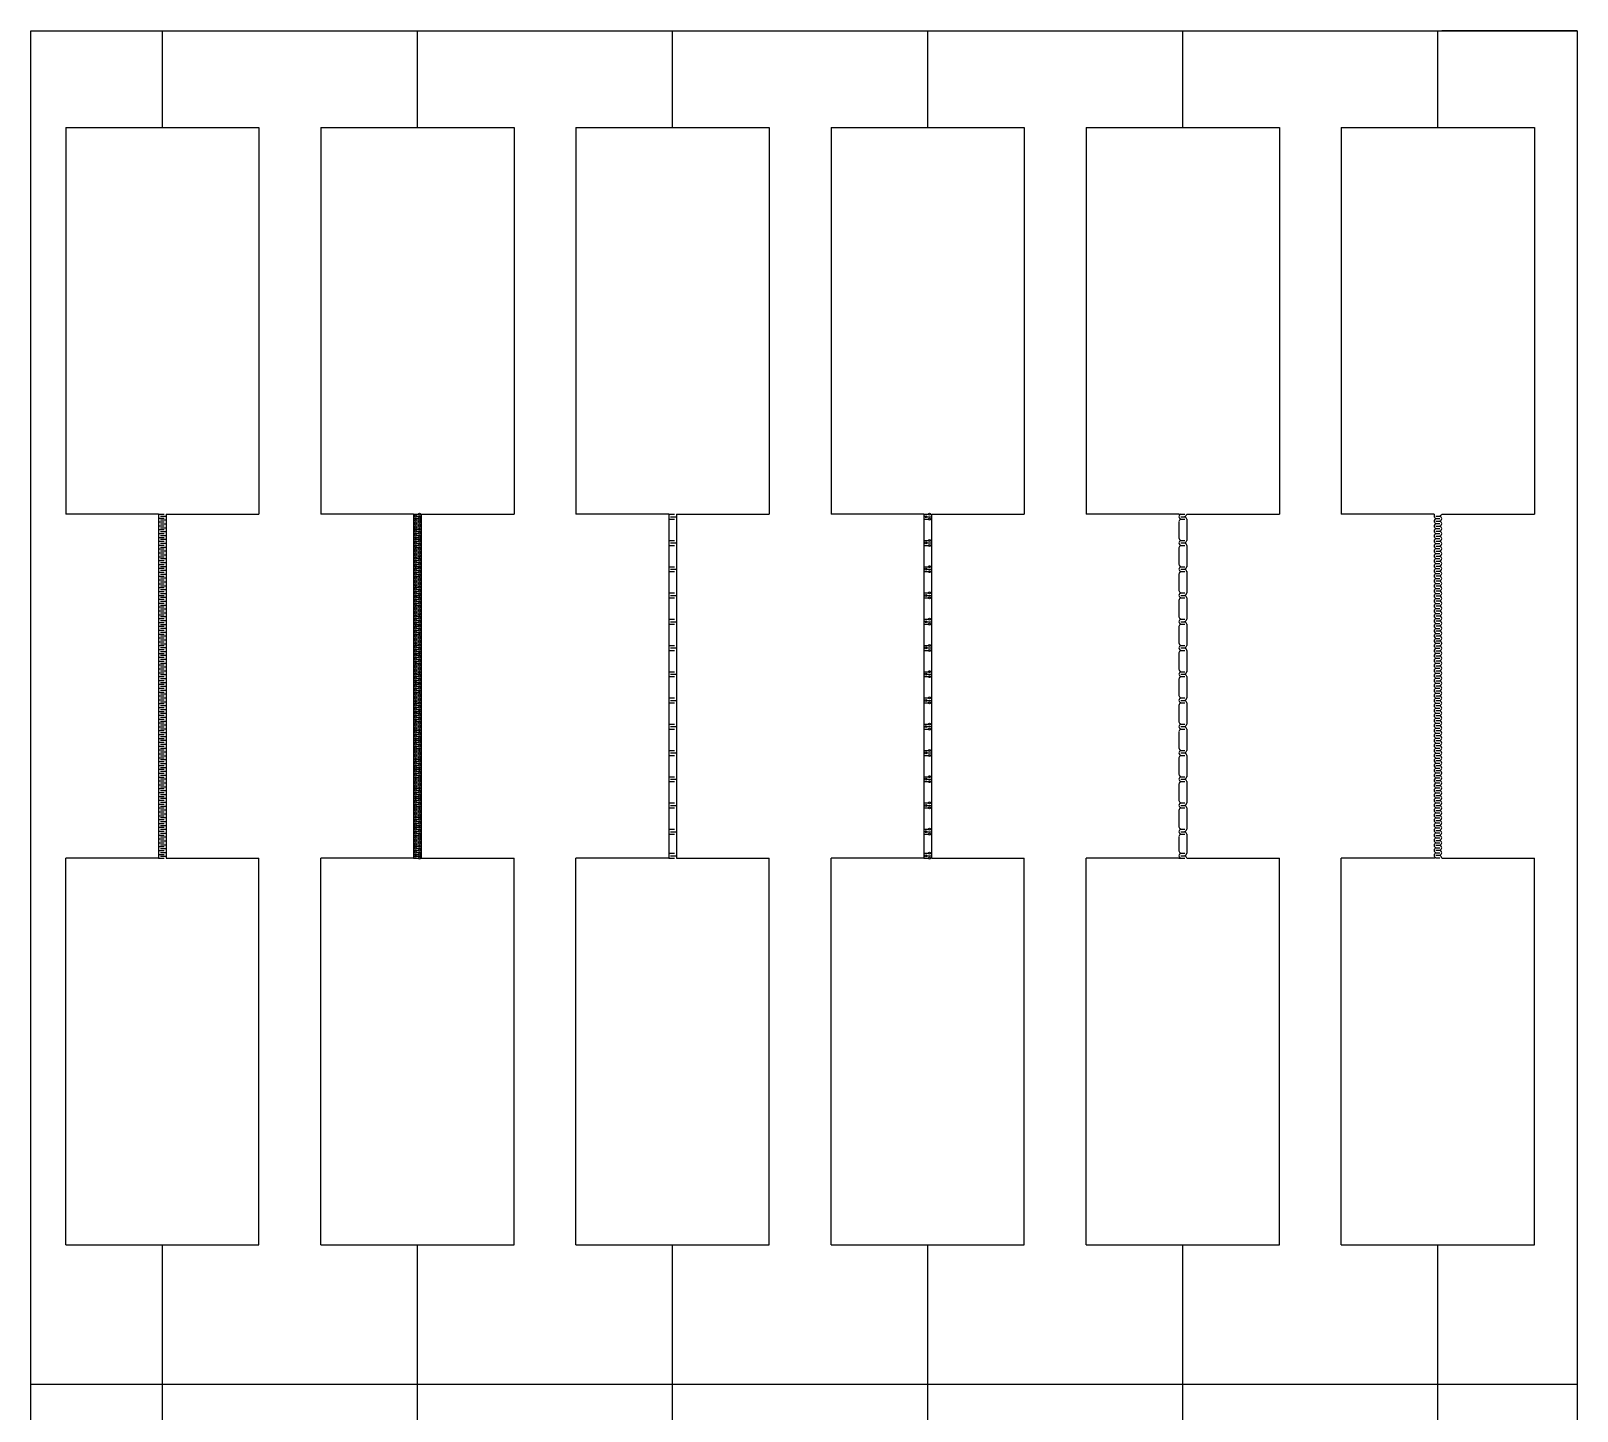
# Model space of a CAD drawing. Extents: x 0 to 40, y 0 to 70.
# Drawn here: x 0 to 40, y 34.3 to 70 of the extents above; entities that cross this region are included whole.
import ezdxf

# ---------------------------------------------------------------- set-up
doc = ezdxf.new("R2010")
doc.units = 0
doc.header["$MEASUREMENT"] = 0
doc.layers.add('AL_FOIL', color=2, linetype='CONTINUOUS')

msp = doc.modelspace()

# ---------------------------------------------------------------- linework, layer by layer
at = {"layer": 'AL_FOIL', "linetype": 'Continuous'}
for p, q in [((0, 0), (0, 70)), ((0, 70), (40, 70)), ((40, 70), (40, 0))]:
    msp.add_line(p, q, dxfattribs=at)
at = {"layer": 'AL_FOIL'}
for p, q in [((3.4, 67.5), (3.4, 70)), ((10, 67.5), (10, 70)), ((16.6, 67.5), (16.6, 70)), ((23.2, 67.5), (23.2, 70)), ((29.8, 67.5), (29.8, 70)), ((36.4, 67.5), (36.4, 70)), ((40, 70), (36.5, 70)), ((0.9, 67.5), (5.9, 67.5)), ((0.9, 67.5), (0.9, 57.5)), ((5.9, 67.5), (5.9, 57.5)), ((7.5, 67.5), (12.5, 67.5)), ((7.5, 67.5), (7.5, 57.5)), ((12.5, 67.5), (12.5, 57.5)), ((14.1, 67.5), (19.1, 67.5)), ((14.1, 67.5), (14.1, 57.5)), ((19.1, 67.5), (19.1, 57.5)), ((20.7, 67.5), (25.7, 67.5)), ((20.7, 67.5), (20.7, 57.5)), ((25.7, 67.5), (25.7, 57.5)), ((27.3, 67.5), (32.3, 67.5)), ((27.3, 67.5), (27.3, 57.5)), ((32.3, 67.5), (32.3, 57.5)), ((33.9, 67.5), (38.9, 67.5)), ((33.9, 67.5), (33.9, 57.5)), ((38.9, 67.5), (38.9, 57.5)), ((3.3, 57.5), (0.9, 57.5)), ((3.3, 57.5), (3.45, 57.5)), ((3.3, 57.5), (3.3, 48.6)), ((3.3, 57.4), (3.45, 57.4)), ((3.3, 57.3), (3.45, 57.3)), ((3.35, 57.45), (3.5, 57.45)), ((3.35, 57.35), (3.5, 57.35)), ((3.35, 57.25), (3.5, 57.25)), ((3.5, 57.5), (3.5, 48.6)), ((3.5, 57.5), (5.9, 57.5)), ((9.9, 57.5), (7.5, 57.5)), ((9.9, 57.5), (10.05, 57.5)), ((9.9, 57.5), (9.9, 48.6)), ((9.9, 57.4), (10.05, 57.4)), ((9.9, 57.3), (10.05, 57.3)), ((9.95, 57.45), (10.1, 57.45)), ((9.95, 57.35), (10.1, 57.35)), ((9.95, 57.25), (10.1, 57.25)), ((10.1, 57.5), (10.1, 48.6)), ((10.1, 57.5), (12.5, 57.5)), ((16.5, 57.5), (14.1, 57.5)), ((16.5, 57.5), (16.65, 57.5)), ((16.5, 57.5), (16.5, 48.6)), ((16.5, 57.371), (16.65, 57.371)), ((16.55, 57.435), (16.7, 57.435)), ((16.7, 57.5), (16.7, 48.6)), ((16.7, 57.5), (19.1, 57.5)), ((23.1, 57.5), (20.7, 57.5)), ((23.1, 57.5), (23.25, 57.5)), ((23.1, 57.5), (23.1, 48.6)), ((23.1, 57.371), (23.25, 57.371)), ((23.15, 57.435), (23.3, 57.435)), ((23.3, 57.5), (23.3, 48.6)), ((23.3, 57.5), (25.7, 57.5)), ((29.7, 57.5), (27.3, 57.5)), ((29.7, 57.5), (29.85, 57.5)), ((29.7, 57.5), (29.7, 57.5)), ((29.7, 57.306), (29.7, 56.885)), ((29.75, 57.435), (29.85, 57.435)), ((29.75, 57.371), (29.85, 57.371)), ((29.9, 57.5), (32.3, 57.5)), ((29.9, 57.371), (29.9, 57.306)), ((29.9, 57.306), (29.9, 56.821)), ((36.3, 57.5), (33.9, 57.5)), ((36.3, 57.5), (36.3, 57.5)), ((36.3, 57.5), (36.3, 57.449)), ((36.35, 57.449), (36.45, 57.449)), ((36.35, 57.384), (36.45, 57.384)), ((36.35, 57.32), (36.45, 57.32)), ((36.35, 57.255), (36.45, 57.255)), ((36.5, 57.5), (38.9, 57.5)), ((3.3, 57.2), (3.45, 57.2)), ((3.3, 57.1), (3.45, 57.1)), ((3.3, 57), (3.45, 57)), ((3.3, 56.9), (3.45, 56.9)), ((3.35, 57.15), (3.5, 57.15)), ((3.35, 57.05), (3.5, 57.05)), ((3.35, 56.95), (3.5, 56.95)), ((3.35, 56.85), (3.5, 56.85)), ((9.9, 57.2), (10.05, 57.2)), ((9.9, 57.1), (10.05, 57.1)), ((9.9, 57), (10.05, 57)), ((9.9, 56.9), (10.05, 56.9)), ((9.95, 57.15), (10.1, 57.15)), ((9.95, 57.05), (10.1, 57.05)), ((9.95, 56.95), (10.1, 56.95)), ((9.95, 56.85), (10.1, 56.85)), ((16.5, 56.821), (16.65, 56.821)), ((23.1, 56.821), (23.25, 56.821)), ((29.75, 56.821), (29.85, 56.821)), ((36.35, 57.191), (36.45, 57.191)), ((36.35, 57.126), (36.45, 57.126)), ((36.35, 57.062), (36.45, 57.062)), ((36.35, 56.997), (36.45, 56.997)), ((36.35, 56.933), (36.45, 56.933)), ((36.35, 56.868), (36.45, 56.868)), ((36.35, 56.804), (36.45, 56.804)), ((3.3, 56.8), (3.45, 56.8)), ((3.3, 56.7), (3.45, 56.7)), ((3.3, 56.6), (3.45, 56.6)), ((3.3, 56.5), (3.45, 56.5)), ((3.35, 56.75), (3.5, 56.75)), ((3.35, 56.65), (3.5, 56.65)), ((3.35, 56.55), (3.5, 56.55)), ((3.35, 56.45), (3.5, 56.45)), ((9.9, 56.8), (10.05, 56.8)), ((9.9, 56.7), (10.05, 56.7)), ((9.9, 56.6), (10.05, 56.6)), ((9.9, 56.5), (10.05, 56.5)), ((9.95, 56.75), (10.1, 56.75)), ((9.95, 56.65), (10.1, 56.65)), ((9.95, 56.55), (10.1, 56.55)), ((9.95, 56.45), (10.1, 56.45)), ((16.5, 56.692), (16.65, 56.692)), ((16.55, 56.757), (16.7, 56.757)), ((23.1, 56.692), (23.25, 56.692)), ((23.15, 56.757), (23.3, 56.757)), ((29.7, 56.628), (29.7, 56.206)), ((29.75, 56.757), (29.85, 56.757)), ((29.75, 56.692), (29.85, 56.692)), ((29.9, 56.692), (29.9, 56.142)), ((36.35, 56.739), (36.45, 56.739)), ((36.35, 56.675), (36.45, 56.675)), ((36.35, 56.61), (36.45, 56.61)), ((36.35, 56.546), (36.45, 56.546)), ((36.35, 56.481), (36.45, 56.481)), ((36.35, 56.417), (36.45, 56.417)), ((3.3, 56.4), (3.45, 56.4)), ((3.3, 56.3), (3.45, 56.3)), ((3.3, 56.2), (3.45, 56.2)), ((3.3, 56.1), (3.45, 56.1)), ((3.35, 56.35), (3.5, 56.35)), ((3.35, 56.25), (3.5, 56.25)), ((3.35, 56.15), (3.5, 56.15)), ((3.35, 56.05), (3.5, 56.05)), ((9.9, 56.4), (10.05, 56.4)), ((9.9, 56.3), (10.05, 56.3)), ((9.9, 56.2), (10.05, 56.2)), ((9.9, 56.1), (10.05, 56.1)), ((9.95, 56.35), (10.1, 56.35)), ((9.95, 56.25), (10.1, 56.25)), ((9.95, 56.15), (10.1, 56.15)), ((9.95, 56.05), (10.1, 56.05)), ((16.5, 56.142), (16.65, 56.142)), ((16.5, 56.013), (16.65, 56.013)), ((16.55, 56.077), (16.7, 56.077)), ((23.1, 56.142), (23.25, 56.142)), ((23.1, 56.013), (23.25, 56.013)), ((23.15, 56.077), (23.3, 56.077)), ((29.75, 56.142), (29.85, 56.142)), ((29.75, 56.077), (29.85, 56.077)), ((29.75, 56.013), (29.85, 56.013)), ((29.9, 56.013), (29.9, 55.463)), ((36.35, 56.352), (36.45, 56.352)), ((36.35, 56.288), (36.45, 56.288)), ((36.35, 56.223), (36.45, 56.223)), ((36.35, 56.159), (36.45, 56.159)), ((36.35, 56.094), (36.45, 56.094)), ((36.35, 56.03), (36.45, 56.03)), ((3.3, 56), (3.45, 56)), ((3.3, 55.9), (3.45, 55.9)), ((3.3, 55.8), (3.45, 55.8)), ((3.3, 55.7), (3.45, 55.7)), ((3.35, 55.95), (3.5, 55.95)), ((3.35, 55.85), (3.5, 55.85)), ((3.35, 55.75), (3.5, 55.75)), ((3.35, 55.65), (3.5, 55.65)), ((9.9, 56), (10.05, 56)), ((9.9, 55.9), (10.05, 55.9)), ((9.9, 55.8), (10.05, 55.8)), ((9.9, 55.7), (10.05, 55.7)), ((9.95, 55.95), (10.1, 55.95)), ((9.95, 55.85), (10.1, 55.85)), ((9.95, 55.75), (10.1, 55.75)), ((9.95, 55.65), (10.1, 55.65)), ((29.7, 55.949), (29.7, 55.527)), ((36.35, 55.965), (36.45, 55.965)), ((36.35, 55.901), (36.45, 55.901)), ((36.35, 55.836), (36.45, 55.836)), ((36.35, 55.772), (36.45, 55.772)), ((36.35, 55.707), (36.45, 55.707)), ((36.35, 55.643), (36.45, 55.643)), ((3.3, 55.6), (3.45, 55.6)), ((3.3, 55.5), (3.45, 55.5)), ((3.3, 55.4), (3.45, 55.4)), ((3.3, 55.3), (3.45, 55.3)), ((3.35, 55.55), (3.5, 55.55)), ((3.35, 55.45), (3.5, 55.45)), ((3.35, 55.35), (3.5, 55.35)), ((3.35, 55.25), (3.5, 55.25)), ((9.9, 55.6), (10.05, 55.6)), ((9.9, 55.5), (10.05, 55.5)), ((9.9, 55.4), (10.05, 55.4)), ((9.9, 55.3), (10.05, 55.3)), ((9.95, 55.55), (10.1, 55.55)), ((9.95, 55.45), (10.1, 55.45)), ((9.95, 55.35), (10.1, 55.35)), ((9.95, 55.25), (10.1, 55.25)), ((16.5, 55.463), (16.65, 55.463)), ((16.5, 55.334), (16.65, 55.334)), ((16.55, 55.398), (16.7, 55.398)), ((23.1, 55.463), (23.25, 55.463)), ((23.1, 55.334), (23.25, 55.334)), ((23.15, 55.398), (23.3, 55.398)), ((29.7, 55.27), (29.7, 54.848)), ((29.75, 55.463), (29.85, 55.463)), ((29.75, 55.398), (29.85, 55.398)), ((29.75, 55.334), (29.85, 55.334)), ((29.9, 55.334), (29.9, 54.784)), ((36.35, 55.578), (36.45, 55.578)), ((36.35, 55.514), (36.45, 55.514)), ((36.35, 55.449), (36.45, 55.449)), ((36.35, 55.385), (36.45, 55.385)), ((36.35, 55.32), (36.45, 55.32)), ((36.35, 55.256), (36.45, 55.256)), ((3.3, 55.2), (3.45, 55.2)), ((3.3, 55.1), (3.45, 55.1)), ((3.3, 55), (3.45, 55)), ((3.3, 54.9), (3.45, 54.9)), ((3.35, 55.15), (3.5, 55.15)), ((3.35, 55.05), (3.5, 55.05)), ((3.35, 54.95), (3.5, 54.95)), ((3.35, 54.85), (3.5, 54.85)), ((9.9, 55.2), (10.05, 55.2)), ((9.9, 55.1), (10.05, 55.1)), ((9.9, 55), (10.05, 55)), ((9.9, 54.9), (10.05, 54.9)), ((9.95, 55.15), (10.1, 55.15)), ((9.95, 55.05), (10.1, 55.05)), ((9.95, 54.95), (10.1, 54.95)), ((9.95, 54.85), (10.1, 54.85)), ((36.35, 55.191), (36.45, 55.191)), ((36.35, 55.127), (36.45, 55.127)), ((36.35, 55.062), (36.45, 55.062)), ((36.35, 54.998), (36.45, 54.998)), ((36.35, 54.933), (36.45, 54.933)), ((36.35, 54.869), (36.45, 54.869)), ((36.35, 54.804), (36.45, 54.804)), ((3.3, 54.8), (3.45, 54.8)), ((3.3, 54.7), (3.45, 54.7)), ((3.3, 54.6), (3.45, 54.6)), ((3.3, 54.5), (3.45, 54.5)), ((3.35, 54.75), (3.5, 54.75)), ((3.35, 54.65), (3.5, 54.65)), ((3.35, 54.55), (3.5, 54.55)), ((3.35, 54.45), (3.5, 54.45)), ((9.9, 54.8), (10.05, 54.8)), ((9.9, 54.7), (10.05, 54.7)), ((9.9, 54.6), (10.05, 54.6)), ((9.9, 54.5), (10.05, 54.5)), ((9.95, 54.75), (10.1, 54.75)), ((9.95, 54.65), (10.1, 54.65)), ((9.95, 54.55), (10.1, 54.55)), ((9.95, 54.45), (10.1, 54.45)), ((16.5, 54.784), (16.65, 54.784)), ((16.5, 54.655), (16.65, 54.655)), ((16.55, 54.719), (16.7, 54.719)), ((23.1, 54.784), (23.25, 54.784)), ((23.1, 54.655), (23.25, 54.655)), ((23.15, 54.719), (23.3, 54.719)), ((29.7, 54.591), (29.7, 54.169)), ((29.75, 54.784), (29.85, 54.784)), ((29.75, 54.719), (29.85, 54.719)), ((29.75, 54.655), (29.85, 54.655)), ((29.9, 54.655), (29.9, 54.105)), ((36.35, 54.74), (36.45, 54.74)), ((36.35, 54.675), (36.45, 54.675)), ((36.35, 54.611), (36.45, 54.611)), ((36.35, 54.546), (36.45, 54.546)), ((36.35, 54.482), (36.45, 54.482)), ((36.35, 54.417), (36.45, 54.417)), ((3.3, 54.4), (3.45, 54.4)), ((3.3, 54.3), (3.45, 54.3)), ((3.3, 54.2), (3.45, 54.2)), ((3.3, 54.1), (3.45, 54.1)), ((3.35, 54.35), (3.5, 54.35)), ((3.35, 54.25), (3.5, 54.25)), ((3.35, 54.15), (3.5, 54.15)), ((3.35, 54.05), (3.5, 54.05)), ((9.9, 54.4), (10.05, 54.4)), ((9.9, 54.3), (10.05, 54.3)), ((9.9, 54.2), (10.05, 54.2)), ((9.9, 54.1), (10.05, 54.1)), ((9.95, 54.35), (10.1, 54.35)), ((9.95, 54.25), (10.1, 54.25)), ((9.95, 54.15), (10.1, 54.15)), ((9.95, 54.05), (10.1, 54.05)), ((16.5, 54.105), (16.65, 54.105)), ((16.55, 54.04), (16.7, 54.04)), ((23.1, 54.105), (23.25, 54.105)), ((23.15, 54.04), (23.3, 54.04)), ((29.75, 54.105), (29.85, 54.105)), ((29.75, 54.04), (29.85, 54.04)), ((36.35, 54.353), (36.45, 54.353)), ((36.35, 54.288), (36.45, 54.288)), ((36.35, 54.224), (36.45, 54.224)), ((36.35, 54.159), (36.45, 54.159)), ((36.35, 54.095), (36.45, 54.095)), ((36.35, 54.03), (36.45, 54.03)), ((3.3, 54), (3.45, 54)), ((3.3, 53.9), (3.45, 53.9)), ((3.3, 53.8), (3.45, 53.8)), ((3.3, 53.7), (3.45, 53.7)), ((3.35, 53.95), (3.5, 53.95)), ((3.35, 53.85), (3.5, 53.85)), ((3.35, 53.75), (3.5, 53.75)), ((3.35, 53.65), (3.5, 53.65)), ((9.9, 54), (10.05, 54)), ((9.9, 53.9), (10.05, 53.9)), ((9.9, 53.8), (10.05, 53.8)), ((9.9, 53.7), (10.05, 53.7)), ((9.95, 53.95), (10.1, 53.95)), ((9.95, 53.85), (10.1, 53.85)), ((9.95, 53.75), (10.1, 53.75)), ((9.95, 53.65), (10.1, 53.65)), ((16.5, 53.976), (16.65, 53.976)), ((23.1, 53.976), (23.25, 53.976)), ((29.7, 53.911), (29.7, 53.49)), ((29.75, 53.976), (29.85, 53.976)), ((29.9, 53.976), (29.9, 53.426)), ((36.35, 53.966), (36.45, 53.966)), ((36.35, 53.901), (36.45, 53.901)), ((36.35, 53.837), (36.45, 53.837)), ((36.35, 53.772), (36.45, 53.772)), ((36.35, 53.708), (36.45, 53.708)), ((36.35, 53.643), (36.45, 53.643)), ((3.3, 53.6), (3.45, 53.6)), ((3.3, 53.5), (3.45, 53.5)), ((3.3, 53.4), (3.45, 53.4)), ((3.3, 53.3), (3.45, 53.3)), ((3.35, 53.55), (3.5, 53.55)), ((3.35, 53.45), (3.5, 53.45)), ((3.35, 53.35), (3.5, 53.35)), ((3.35, 53.25), (3.5, 53.25)), ((9.9, 53.6), (10.05, 53.6)), ((9.9, 53.5), (10.05, 53.5)), ((9.9, 53.4), (10.05, 53.4)), ((9.9, 53.3), (10.05, 53.3)), ((9.95, 53.55), (10.1, 53.55)), ((9.95, 53.45), (10.1, 53.45)), ((9.95, 53.35), (10.1, 53.35)), ((9.95, 53.25), (10.1, 53.25)), ((16.5, 53.426), (16.65, 53.426)), ((16.5, 53.297), (16.65, 53.297)), ((16.55, 53.361), (16.7, 53.361)), ((23.1, 53.426), (23.25, 53.426)), ((23.1, 53.297), (23.25, 53.297)), ((23.15, 53.361), (23.3, 53.361)), ((29.7, 53.233), (29.7, 52.812)), ((29.75, 53.426), (29.85, 53.426)), ((29.75, 53.361), (29.85, 53.361)), ((29.75, 53.297), (29.85, 53.297)), ((29.9, 53.297), (29.9, 52.747)), ((36.35, 53.579), (36.45, 53.579)), ((36.35, 53.514), (36.45, 53.514)), ((36.35, 53.45), (36.45, 53.45)), ((36.35, 53.385), (36.45, 53.385)), ((36.35, 53.321), (36.45, 53.321)), ((36.35, 53.256), (36.45, 53.256)), ((3.3, 53.2), (3.45, 53.2)), ((3.3, 53.1), (3.45, 53.1)), ((3.3, 53), (3.45, 53)), ((3.3, 52.9), (3.45, 52.9)), ((3.35, 53.15), (3.5, 53.15)), ((3.35, 53.05), (3.5, 53.05)), ((3.35, 52.95), (3.5, 52.95)), ((3.35, 52.85), (3.5, 52.85)), ((9.9, 53.2), (10.05, 53.2)), ((9.9, 53.1), (10.05, 53.1)), ((9.9, 53), (10.05, 53)), ((9.9, 52.9), (10.05, 52.9)), ((9.95, 53.15), (10.1, 53.15)), ((9.95, 53.05), (10.1, 53.05)), ((9.95, 52.95), (10.1, 52.95)), ((9.95, 52.85), (10.1, 52.85)), ((36.35, 53.192), (36.45, 53.192)), ((36.35, 53.127), (36.45, 53.127)), ((36.35, 53.063), (36.45, 53.063)), ((36.35, 52.998), (36.45, 52.998)), ((36.35, 52.934), (36.45, 52.934)), ((36.35, 52.869), (36.45, 52.869)), ((36.35, 52.805), (36.45, 52.805)), ((3.3, 52.8), (3.45, 52.8)), ((3.3, 52.7), (3.45, 52.7)), ((3.3, 52.6), (3.45, 52.6)), ((3.3, 52.5), (3.45, 52.5)), ((3.35, 52.75), (3.5, 52.75)), ((3.35, 52.65), (3.5, 52.65)), ((3.35, 52.55), (3.5, 52.55)), ((3.35, 52.45), (3.5, 52.45)), ((9.9, 52.8), (10.05, 52.8)), ((9.9, 52.7), (10.05, 52.7)), ((9.9, 52.6), (10.05, 52.6)), ((9.9, 52.5), (10.05, 52.5)), ((9.95, 52.75), (10.1, 52.75)), ((9.95, 52.65), (10.1, 52.65)), ((9.95, 52.55), (10.1, 52.55)), ((9.95, 52.45), (10.1, 52.45)), ((16.5, 52.747), (16.65, 52.747)), ((16.5, 52.618), (16.65, 52.618)), ((16.55, 52.682), (16.7, 52.682)), ((23.1, 52.747), (23.25, 52.747)), ((23.1, 52.618), (23.25, 52.618)), ((23.15, 52.682), (23.3, 52.682)), ((29.7, 52.553), (29.7, 52.132)), ((29.75, 52.747), (29.85, 52.747)), ((29.75, 52.682), (29.85, 52.682)), ((29.75, 52.618), (29.85, 52.618)), ((29.9, 52.618), (29.9, 52.068)), ((36.35, 52.74), (36.45, 52.74)), ((36.35, 52.676), (36.45, 52.676)), ((36.35, 52.611), (36.45, 52.611)), ((36.35, 52.547), (36.45, 52.547)), ((36.35, 52.482), (36.45, 52.482)), ((36.35, 52.418), (36.45, 52.418)), ((3.3, 52.4), (3.45, 52.4)), ((3.3, 52.3), (3.45, 52.3)), ((3.3, 52.2), (3.45, 52.2)), ((3.3, 52.1), (3.45, 52.1)), ((3.35, 52.35), (3.5, 52.35)), ((3.35, 52.25), (3.5, 52.25)), ((3.35, 52.15), (3.5, 52.15)), ((3.35, 52.05), (3.5, 52.05)), ((9.9, 52.4), (10.05, 52.4)), ((9.9, 52.3), (10.05, 52.3)), ((9.9, 52.2), (10.05, 52.2)), ((9.9, 52.1), (10.05, 52.1)), ((9.95, 52.35), (10.1, 52.35)), ((9.95, 52.25), (10.1, 52.25)), ((9.95, 52.15), (10.1, 52.15)), ((9.95, 52.05), (10.1, 52.05)), ((16.5, 52.068), (16.65, 52.068)), ((16.55, 52.004), (16.7, 52.004)), ((23.1, 52.068), (23.25, 52.068)), ((23.15, 52.004), (23.3, 52.004)), ((29.75, 52.068), (29.85, 52.068)), ((29.75, 52.004), (29.85, 52.004)), ((36.35, 52.353), (36.45, 52.353)), ((36.35, 52.289), (36.45, 52.289)), ((36.35, 52.224), (36.45, 52.224)), ((36.35, 52.16), (36.45, 52.16)), ((36.35, 52.095), (36.45, 52.095)), ((36.35, 52.031), (36.45, 52.031)), ((3.3, 52), (3.45, 52)), ((3.3, 51.9), (3.45, 51.9)), ((3.3, 51.8), (3.45, 51.8)), ((3.3, 51.7), (3.45, 51.7)), ((3.35, 51.95), (3.5, 51.95)), ((3.35, 51.85), (3.5, 51.85)), ((3.35, 51.75), (3.5, 51.75)), ((3.35, 51.65), (3.5, 51.65)), ((9.9, 52), (10.05, 52)), ((9.9, 51.9), (10.05, 51.9)), ((9.9, 51.8), (10.05, 51.8)), ((9.9, 51.7), (10.05, 51.7)), ((9.95, 51.95), (10.1, 51.95)), ((9.95, 51.85), (10.1, 51.85)), ((9.95, 51.75), (10.1, 51.75)), ((9.95, 51.65), (10.1, 51.65)), ((16.5, 51.939), (16.65, 51.939)), ((23.1, 51.939), (23.25, 51.939)), ((29.7, 51.874), (29.7, 51.453)), ((29.75, 51.939), (29.85, 51.939)), ((29.9, 51.939), (29.9, 51.389)), ((36.35, 51.966), (36.45, 51.966)), ((36.35, 51.902), (36.45, 51.902)), ((36.35, 51.837), (36.45, 51.837)), ((36.35, 51.773), (36.45, 51.773)), ((36.35, 51.708), (36.45, 51.708)), ((36.35, 51.644), (36.45, 51.644)), ((3.3, 51.6), (3.45, 51.6)), ((3.3, 51.5), (3.45, 51.5)), ((3.3, 51.4), (3.45, 51.4)), ((3.3, 51.3), (3.45, 51.3)), ((3.35, 51.55), (3.5, 51.55)), ((3.35, 51.45), (3.5, 51.45)), ((3.35, 51.35), (3.5, 51.35)), ((3.35, 51.25), (3.5, 51.25)), ((9.9, 51.6), (10.05, 51.6)), ((9.9, 51.5), (10.05, 51.5)), ((9.9, 51.4), (10.05, 51.4)), ((9.9, 51.3), (10.05, 51.3)), ((9.95, 51.55), (10.1, 51.55)), ((9.95, 51.45), (10.1, 51.45)), ((9.95, 51.35), (10.1, 51.35)), ((9.95, 51.25), (10.1, 51.25)), ((16.5, 51.389), (16.65, 51.389)), ((16.5, 51.26), (16.65, 51.26)), ((16.55, 51.324), (16.7, 51.324)), ((23.1, 51.389), (23.25, 51.389)), ((23.1, 51.26), (23.25, 51.26)), ((23.15, 51.324), (23.3, 51.324)), ((29.75, 51.389), (29.85, 51.389)), ((29.75, 51.324), (29.85, 51.324)), ((29.75, 51.26), (29.85, 51.26)), ((29.9, 51.26), (29.9, 50.71)), ((36.35, 51.579), (36.45, 51.579)), ((36.35, 51.515), (36.45, 51.515)), ((36.35, 51.45), (36.45, 51.45)), ((36.35, 51.386), (36.45, 51.386)), ((36.35, 51.321), (36.45, 51.321)), ((36.35, 51.257), (36.45, 51.257)), ((3.3, 51.2), (3.45, 51.2)), ((3.3, 51.1), (3.45, 51.1)), ((3.3, 51), (3.45, 51)), ((3.3, 50.9), (3.45, 50.9)), ((3.35, 51.15), (3.5, 51.15)), ((3.35, 51.05), (3.5, 51.05)), ((3.35, 50.95), (3.5, 50.95)), ((3.35, 50.85), (3.5, 50.85)), ((9.9, 51.2), (10.05, 51.2)), ((9.9, 51.1), (10.05, 51.1)), ((9.9, 51), (10.05, 51)), ((9.9, 50.9), (10.05, 50.9)), ((9.95, 51.15), (10.1, 51.15)), ((9.95, 51.05), (10.1, 51.05)), ((9.95, 50.95), (10.1, 50.95)), ((9.95, 50.85), (10.1, 50.85)), ((29.7, 51.195), (29.7, 50.775)), ((36.35, 51.192), (36.45, 51.192)), ((36.35, 51.128), (36.45, 51.128)), ((36.35, 51.063), (36.45, 51.063)), ((36.35, 50.999), (36.45, 50.999)), ((36.35, 50.934), (36.45, 50.934)), ((36.35, 50.87), (36.45, 50.87)), ((36.35, 50.805), (36.45, 50.805)), ((3.3, 50.8), (3.45, 50.8)), ((3.3, 50.7), (3.45, 50.7)), ((3.3, 50.6), (3.45, 50.6)), ((3.3, 50.5), (3.45, 50.5)), ((3.35, 50.75), (3.5, 50.75)), ((3.35, 50.65), (3.5, 50.65)), ((3.35, 50.55), (3.5, 50.55)), ((3.35, 50.45), (3.5, 50.45)), ((9.9, 50.8), (10.05, 50.8)), ((9.9, 50.7), (10.05, 50.7)), ((9.9, 50.6), (10.05, 50.6)), ((9.9, 50.5), (10.05, 50.5)), ((9.95, 50.75), (10.1, 50.75)), ((9.95, 50.65), (10.1, 50.65)), ((9.95, 50.55), (10.1, 50.55)), ((9.95, 50.45), (10.1, 50.45)), ((16.5, 50.71), (16.65, 50.71)), ((16.5, 50.581), (16.65, 50.581)), ((16.55, 50.645), (16.7, 50.645)), ((23.1, 50.71), (23.25, 50.71)), ((23.1, 50.581), (23.25, 50.581)), ((23.15, 50.645), (23.3, 50.645)), ((29.7, 50.516), (29.7, 50.095)), ((29.75, 50.71), (29.85, 50.71)), ((29.75, 50.645), (29.85, 50.645)), ((29.75, 50.581), (29.85, 50.581)), ((29.9, 50.581), (29.9, 50.031)), ((36.35, 50.741), (36.45, 50.741)), ((36.35, 50.676), (36.45, 50.676)), ((36.35, 50.611), (36.45, 50.611)), ((36.35, 50.547), (36.45, 50.547)), ((36.35, 50.482), (36.45, 50.482)), ((36.35, 50.418), (36.45, 50.418)), ((3.3, 50.4), (3.45, 50.4)), ((3.3, 50.3), (3.45, 50.3)), ((3.3, 50.2), (3.45, 50.2)), ((3.3, 50.1), (3.45, 50.1)), ((3.35, 50.35), (3.5, 50.35)), ((3.35, 50.25), (3.5, 50.25)), ((3.35, 50.15), (3.5, 50.15)), ((3.35, 50.05), (3.5, 50.05)), ((9.9, 50.4), (10.05, 50.4)), ((9.9, 50.3), (10.05, 50.3)), ((9.9, 50.2), (10.05, 50.2)), ((9.9, 50.1), (10.05, 50.1)), ((9.95, 50.35), (10.1, 50.35)), ((9.95, 50.25), (10.1, 50.25)), ((9.95, 50.15), (10.1, 50.15)), ((9.95, 50.05), (10.1, 50.05)), ((16.5, 50.031), (16.65, 50.031)), ((23.1, 50.031), (23.25, 50.031)), ((29.75, 50.031), (29.85, 50.031)), ((36.35, 50.353), (36.45, 50.353)), ((36.35, 50.289), (36.45, 50.289)), ((36.35, 50.224), (36.45, 50.224)), ((36.35, 50.16), (36.45, 50.16)), ((36.35, 50.095), (36.45, 50.095)), ((36.35, 50.031), (36.45, 50.031)), ((3.3, 50), (3.45, 50)), ((3.3, 49.9), (3.45, 49.9)), ((3.3, 49.8), (3.45, 49.8)), ((3.3, 49.7), (3.45, 49.7)), ((3.35, 49.95), (3.5, 49.95)), ((3.35, 49.85), (3.5, 49.85)), ((3.35, 49.75), (3.5, 49.75)), ((3.35, 49.65), (3.5, 49.65)), ((9.9, 50), (10.05, 50)), ((9.9, 49.9), (10.05, 49.9)), ((9.9, 49.8), (10.05, 49.8)), ((9.9, 49.7), (10.05, 49.7)), ((9.95, 49.95), (10.1, 49.95)), ((9.95, 49.85), (10.1, 49.85)), ((9.95, 49.75), (10.1, 49.75)), ((9.95, 49.65), (10.1, 49.65)), ((16.5, 49.902), (16.65, 49.902)), ((16.55, 49.966), (16.7, 49.966)), ((23.1, 49.902), (23.25, 49.902)), ((23.15, 49.966), (23.3, 49.966)), ((29.7, 49.837), (29.7, 49.416)), ((29.75, 49.966), (29.85, 49.966)), ((29.75, 49.902), (29.85, 49.902)), ((29.9, 49.902), (29.9, 49.352)), ((36.35, 49.966), (36.45, 49.966)), ((36.35, 49.902), (36.45, 49.902)), ((36.35, 49.837), (36.45, 49.837)), ((36.35, 49.773), (36.45, 49.773)), ((36.35, 49.708), (36.45, 49.708)), ((36.35, 49.644), (36.45, 49.644)), ((3.3, 49.6), (3.45, 49.6)), ((3.3, 49.5), (3.45, 49.5)), ((3.3, 49.4), (3.45, 49.4)), ((3.3, 49.3), (3.45, 49.3)), ((3.35, 49.55), (3.5, 49.55)), ((3.35, 49.45), (3.5, 49.45)), ((3.35, 49.35), (3.5, 49.35)), ((3.35, 49.25), (3.5, 49.25)), ((9.9, 49.6), (10.05, 49.6)), ((9.9, 49.5), (10.05, 49.5)), ((9.9, 49.4), (10.05, 49.4)), ((9.9, 49.3), (10.05, 49.3)), ((9.95, 49.55), (10.1, 49.55)), ((9.95, 49.45), (10.1, 49.45)), ((9.95, 49.35), (10.1, 49.35)), ((9.95, 49.25), (10.1, 49.25)), ((16.5, 49.352), (16.65, 49.352)), ((16.5, 49.223), (16.65, 49.223)), ((16.55, 49.287), (16.7, 49.287)), ((23.1, 49.352), (23.25, 49.352)), ((23.1, 49.223), (23.25, 49.223)), ((23.15, 49.287), (23.3, 49.287)), ((29.75, 49.352), (29.85, 49.352)), ((29.75, 49.287), (29.85, 49.287)), ((29.75, 49.223), (29.85, 49.223)), ((29.9, 49.223), (29.9, 48.729)), ((36.35, 49.579), (36.45, 49.579)), ((36.35, 49.515), (36.45, 49.515)), ((36.35, 49.45), (36.45, 49.45)), ((36.35, 49.386), (36.45, 49.386)), ((36.35, 49.321), (36.45, 49.321)), ((36.35, 49.257), (36.45, 49.257)), ((3.3, 49.2), (3.45, 49.2)), ((3.3, 49.1), (3.45, 49.1)), ((3.3, 49), (3.45, 49)), ((3.3, 48.9), (3.45, 48.9)), ((3.35, 49.15), (3.5, 49.15)), ((3.35, 49.05), (3.5, 49.05)), ((3.35, 48.95), (3.5, 48.95)), ((3.35, 48.85), (3.5, 48.85)), ((9.9, 49.2), (10.05, 49.2)), ((9.9, 49.1), (10.05, 49.1)), ((9.9, 49), (10.05, 49)), ((9.9, 48.9), (10.05, 48.9)), ((9.95, 49.15), (10.1, 49.15)), ((9.95, 49.05), (10.1, 49.05)), ((9.95, 48.95), (10.1, 48.95)), ((9.95, 48.85), (10.1, 48.85)), ((29.7, 49.158), (29.7, 48.794)), ((36.35, 49.192), (36.45, 49.192)), ((36.35, 49.128), (36.45, 49.128)), ((36.35, 49.063), (36.45, 49.063)), ((36.35, 48.999), (36.45, 48.999)), ((36.35, 48.934), (36.45, 48.934)), ((36.35, 48.87), (36.45, 48.87)), ((36.35, 48.805), (36.45, 48.805)), ((0.9, 38.6), (0.9, 48.6)), ((3.3, 48.6), (0.9, 48.6)), ((3.3, 48.8), (3.45, 48.8)), ((3.3, 48.7), (3.45, 48.7)), ((3.3, 48.6), (3.45, 48.6)), ((3.35, 48.75), (3.5, 48.75)), ((3.35, 48.65), (3.5, 48.65)), ((3.5, 48.6), (5.9, 48.6)), ((5.9, 38.6), (5.9, 48.6)), ((7.5, 38.6), (7.5, 48.6)), ((9.9, 48.6), (7.5, 48.6)), ((9.9, 48.8), (10.05, 48.8)), ((9.9, 48.7), (10.05, 48.7)), ((9.9, 48.6), (10.05, 48.6)), ((9.95, 48.75), (10.1, 48.75)), ((9.95, 48.65), (10.1, 48.65)), ((10.1, 48.6), (12.5, 48.6)), ((12.5, 38.6), (12.5, 48.6)), ((14.1, 38.6), (14.1, 48.6)), ((16.5, 48.6), (14.1, 48.6)), ((16.5, 48.729), (16.65, 48.729)), ((16.5, 48.6), (16.65, 48.6)), ((16.55, 48.664), (16.7, 48.664)), ((16.7, 48.6), (19.1, 48.6)), ((19.1, 38.6), (19.1, 48.6)), ((20.7, 38.6), (20.7, 48.6)), ((23.1, 48.6), (20.7, 48.6)), ((23.1, 48.729), (23.25, 48.729)), ((23.1, 48.6), (23.25, 48.6)), ((23.15, 48.664), (23.3, 48.664)), ((23.3, 48.6), (25.7, 48.6)), ((25.7, 38.6), (25.7, 48.6)), ((29.7, 48.6), (27.3, 48.6)), ((27.3, 38.6), (27.3, 48.6)), ((29.7, 48.6), (29.85, 48.6)), ((29.75, 48.729), (29.85, 48.729)), ((29.75, 48.664), (29.85, 48.664)), ((29.9, 48.6), (32.3, 48.6)), ((32.3, 38.6), (32.3, 48.6)), ((33.9, 38.6), (33.9, 48.6)), ((36.3, 48.6), (33.9, 48.6)), ((36.35, 48.741), (36.45, 48.741)), ((36.35, 48.676), (36.45, 48.676)), ((36.35, 48.612), (36.45, 48.612)), ((36.5, 48.6), (38.9, 48.6)), ((38.9, 38.6), (38.9, 48.6)), ((0.9, 38.6), (5.9, 38.6)), ((3.4, 31.4), (3.4, 38.6)), ((7.5, 38.6), (12.5, 38.6)), ((10, 31.4), (10, 38.6)), ((14.1, 38.6), (19.1, 38.6)), ((16.6, 31.4), (16.6, 38.6)), ((20.7, 38.6), (25.7, 38.6)), ((23.2, 31.4), (23.2, 38.6)), ((27.3, 38.6), (32.3, 38.6)), ((29.8, 31.4), (29.8, 38.6)), ((33.9, 38.6), (38.9, 38.6)), ((36.4, 31.4), (36.4, 38.6)), ((0, 35), (40, 35))]:
    msp.add_line(p, q, dxfattribs=at)
for centre in [(9.95, 57.45), (9.95, 57.35), (9.95, 57.25), (10.05, 57.5), (10.05, 57.4), (10.05, 57.3), (10.05, 57.2), (23.15, 57.435), (23.25, 57.5), (23.25, 57.371), (9.95, 57.15), (9.95, 57.05), (9.95, 56.95), (9.95, 56.85), (10.05, 57.1), (10.05, 57), (10.05, 56.9), (10.05, 56.8), (23.25, 56.821), (9.95, 56.75), (9.95, 56.65), (9.95, 56.55), (9.95, 56.45), (10.05, 56.7), (10.05, 56.6), (10.05, 56.5), (10.05, 56.4), (23.15, 56.757), (23.25, 56.692), (9.95, 56.35), (9.95, 56.25), (9.95, 56.15), (9.95, 56.05), (10.05, 56.3), (10.05, 56.2), (10.05, 56.1), (10.05, 56), (23.15, 56.077), (23.25, 56.142), (23.25, 56.013), (9.95, 55.95), (9.95, 55.85), (9.95, 55.75), (9.95, 55.65), (10.05, 55.9), (10.05, 55.8), (10.05, 55.7), (10.05, 55.6), (9.95, 55.55), (9.95, 55.45), (9.95, 55.35), (9.95, 55.25), (10.05, 55.5), (10.05, 55.4), (10.05, 55.3), (10.05, 55.2), (23.15, 55.398), (23.25, 55.463), (23.25, 55.334), (9.95, 55.15), (9.95, 55.05), (9.95, 54.95), (9.95, 54.85), (10.05, 55.1), (10.05, 55), (10.05, 54.9), (10.05, 54.8), (23.25, 54.784), (9.95, 54.75), (9.95, 54.65), (9.95, 54.55), (9.95, 54.45), (10.05, 54.7), (10.05, 54.6), (10.05, 54.5), (10.05, 54.4), (23.15, 54.719), (23.25, 54.655), (9.95, 54.35), (9.95, 54.25), (9.95, 54.15), (9.95, 54.05), (10.05, 54.3), (10.05, 54.2), (10.05, 54.1), (10.05, 54), (23.15, 54.04), (23.25, 54.105), (23.25, 53.976), (9.95, 53.95), (9.95, 53.85), (9.95, 53.75), (9.95, 53.65), (10.05, 53.9), (10.05, 53.8), (10.05, 53.7), (10.05, 53.6), (9.95, 53.55), (9.95, 53.45), (9.95, 53.35), (9.95, 53.25), (10.05, 53.5), (10.05, 53.4), (10.05, 53.3), (10.05, 53.2), (23.15, 53.361), (23.25, 53.426), (23.25, 53.297), (9.95, 53.15), (9.95, 53.05), (9.95, 52.95), (9.95, 52.85), (10.05, 53.1), (10.05, 53), (10.05, 52.9), (10.05, 52.8), (9.95, 52.75), (9.95, 52.65), (9.95, 52.55), (9.95, 52.45), (10.05, 52.7), (10.05, 52.6), (10.05, 52.5), (10.05, 52.4), (23.15, 52.682), (23.25, 52.747), (23.25, 52.618), (9.95, 52.35), (9.95, 52.25), (9.95, 52.15), (9.95, 52.05), (10.05, 52.3), (10.05, 52.2), (10.05, 52.1), (10.05, 52), (23.15, 52.004), (23.25, 52.068), (9.95, 51.95), (9.95, 51.85), (9.95, 51.75), (9.95, 51.65), (10.05, 51.9), (10.05, 51.8), (10.05, 51.7), (10.05, 51.6), (23.25, 51.939), (9.95, 51.55), (9.95, 51.45), (9.95, 51.35), (9.95, 51.25), (10.05, 51.5), (10.05, 51.4), (10.05, 51.3), (10.05, 51.2), (23.15, 51.324), (23.25, 51.389), (23.25, 51.26), (9.95, 51.15), (9.95, 51.05), (9.95, 50.95), (9.95, 50.85), (10.05, 51.1), (10.05, 51), (10.05, 50.9), (10.05, 50.8), (9.95, 50.75), (9.95, 50.65), (9.95, 50.55), (9.95, 50.45), (10.05, 50.7), (10.05, 50.6), (10.05, 50.5), (10.05, 50.4), (23.15, 50.645), (23.25, 50.71), (23.25, 50.581), (9.95, 50.35), (9.95, 50.25), (9.95, 50.15), (9.95, 50.05), (10.05, 50.3), (10.05, 50.2), (10.05, 50.1), (10.05, 50), (23.25, 50.031), (9.95, 49.95), (9.95, 49.85), (9.95, 49.75), (9.95, 49.65), (10.05, 49.9), (10.05, 49.8), (10.05, 49.7), (10.05, 49.6), (23.15, 49.966), (23.25, 49.902), (9.95, 49.55), (9.95, 49.45), (9.95, 49.35), (9.95, 49.25), (10.05, 49.5), (10.05, 49.4), (10.05, 49.3), (10.05, 49.2), (23.15, 49.287), (23.25, 49.352), (23.25, 49.223), (9.95, 49.15), (9.95, 49.05), (9.95, 48.95), (9.95, 48.85), (10.05, 49.1), (10.05, 49), (10.05, 48.9), (10.05, 48.8), (9.95, 48.75), (9.95, 48.65), (10.05, 48.7), (10.05, 48.6), (23.15, 48.664), (23.25, 48.729), (23.25, 48.6)]:
    msp.add_circle(centre, 0.025, dxfattribs=at)
for centre, radius, start, end in [((29.786, 57.42), 0.0878, 114.5064, 169.9284), ((29.787, 57.451), 0.0884, 190.2771, 245.2881), ((29.787, 57.291), 0.0884, 114.7119, 169.7229), ((29.813, 57.516), 0.0884, 294.7119, 349.7229), ((29.813, 57.355), 0.0884, 10.2771, 65.2881), ((36.387, 57.464), 0.0884, 190.2771, 245.2881), ((36.387, 57.304), 0.0884, 114.7119, 169.7229), ((36.387, 57.335), 0.0884, 190.2771, 245.2881), ((36.386, 57.175), 0.0878, 114.5064, 169.9284), ((36.394, 57.553), 0.119, 298.3042, 333.3892), ((36.413, 57.368), 0.0884, 10.2771, 65.2881), ((36.413, 57.4), 0.0884, 294.7119, 349.7229), ((36.413, 57.239), 0.0884, 10.2771, 65.2881), ((36.413, 57.271), 0.0884, 294.7119, 349.7229), ((29.787, 56.901), 0.0884, 190.2771, 245.2881), ((29.786, 56.741), 0.0878, 114.5064, 169.9284), ((29.813, 56.837), 0.0884, 294.7119, 349.7229), ((36.387, 57.206), 0.0884, 190.2771, 245.2881), ((36.387, 57.046), 0.0884, 114.7119, 169.7229), ((36.387, 57.077), 0.0884, 190.2771, 245.2881), ((36.386, 56.917), 0.0878, 114.5064, 169.9284), ((36.387, 56.948), 0.0884, 190.2771, 245.2881), ((36.387, 56.788), 0.0884, 114.7119, 169.7229), ((36.387, 56.819), 0.0884, 190.2771, 245.2881), ((36.413, 57.11), 0.0884, 10.2771, 65.2881), ((36.413, 57.142), 0.0884, 294.7119, 349.7229), ((36.413, 56.981), 0.0884, 10.2771, 65.2881), ((36.413, 57.013), 0.0884, 294.7119, 349.7229), ((36.413, 56.852), 0.0884, 10.2771, 65.2881), ((36.413, 56.884), 0.0884, 294.7119, 349.7229), ((36.413, 56.723), 0.0884, 10.2771, 65.2881), ((29.787, 56.772), 0.0884, 190.2771, 245.2881), ((29.787, 56.612), 0.0884, 114.7119, 169.7229), ((29.813, 56.676), 0.0884, 10.2771, 65.2881), ((36.386, 56.659), 0.0878, 114.5064, 169.9284), ((36.387, 56.69), 0.0884, 190.2771, 245.2881), ((36.387, 56.53), 0.0884, 114.7119, 169.7229), ((36.387, 56.561), 0.0884, 190.2771, 245.2881), ((36.386, 56.401), 0.0878, 114.5064, 169.9284), ((36.387, 56.432), 0.0884, 190.2771, 245.2881), ((36.413, 56.755), 0.0884, 294.7119, 349.7229), ((36.413, 56.594), 0.0884, 10.2771, 65.2881), ((36.413, 56.626), 0.0884, 294.7119, 349.7229), ((36.413, 56.465), 0.0884, 10.2771, 65.2881), ((36.413, 56.497), 0.0884, 294.7119, 349.7229), ((36.413, 56.336), 0.0884, 10.2771, 65.2881), ((29.787, 56.222), 0.0884, 190.2771, 245.2881), ((29.786, 56.062), 0.0878, 114.5064, 169.9284), ((29.787, 56.093), 0.0884, 190.2771, 245.2881), ((29.787, 55.933), 0.0884, 114.7119, 169.7229), ((29.813, 56.158), 0.0884, 294.7119, 349.7229), ((29.813, 55.997), 0.0884, 10.2771, 65.2881), ((36.387, 56.272), 0.0884, 114.7119, 169.7229), ((36.387, 56.303), 0.0884, 190.2771, 245.2881), ((36.386, 56.143), 0.0878, 114.5064, 169.9284), ((36.387, 56.174), 0.0884, 190.2771, 245.2881), ((36.387, 56.014), 0.0884, 114.7119, 169.7229), ((36.387, 56.045), 0.0884, 190.2771, 245.2881), ((36.413, 56.368), 0.0884, 294.7119, 349.7229), ((36.413, 56.207), 0.0884, 10.2771, 65.2881), ((36.413, 56.239), 0.0884, 294.7119, 349.7229), ((36.413, 56.078), 0.0884, 10.2771, 65.2881), ((36.413, 56.11), 0.0884, 294.7119, 349.7229), ((36.413, 55.949), 0.0884, 10.2771, 65.2881), ((36.386, 55.885), 0.0878, 114.5064, 169.9284), ((36.387, 55.916), 0.0884, 190.2771, 245.2881), ((36.387, 55.756), 0.0884, 114.7119, 169.7229), ((36.387, 55.787), 0.0884, 190.2771, 245.2881), ((36.386, 55.627), 0.0878, 114.5064, 169.9284), ((36.387, 55.658), 0.0884, 190.2771, 245.2881), ((36.413, 55.981), 0.0884, 294.7119, 349.7229), ((36.413, 55.82), 0.0884, 10.2771, 65.2881), ((36.413, 55.852), 0.0884, 294.7119, 349.7229), ((36.413, 55.691), 0.0884, 10.2771, 65.2881), ((36.413, 55.723), 0.0884, 294.7119, 349.7229), ((36.413, 55.562), 0.0884, 10.2771, 65.2881), ((29.787, 55.543), 0.0884, 190.2771, 245.2881), ((29.786, 55.383), 0.0878, 114.5064, 169.9284), ((29.787, 55.414), 0.0884, 190.2771, 245.2881), ((29.787, 55.254), 0.0884, 114.7119, 169.7229), ((29.813, 55.479), 0.0884, 294.7119, 349.7229), ((29.813, 55.318), 0.0884, 10.2771, 65.2881), ((36.387, 55.498), 0.0884, 114.7119, 169.7229), ((36.387, 55.529), 0.0884, 190.2771, 245.2881), ((36.386, 55.369), 0.0878, 114.5064, 169.9284), ((36.387, 55.4), 0.0884, 190.2771, 245.2881), ((36.387, 55.24), 0.0884, 114.7119, 169.7229), ((36.387, 55.271), 0.0884, 190.2771, 245.2881), ((36.413, 55.594), 0.0884, 294.7119, 349.7229), ((36.413, 55.433), 0.0884, 10.2771, 65.2881), ((36.413, 55.465), 0.0884, 294.7119, 349.7229), ((36.413, 55.304), 0.0884, 10.2771, 65.2881), ((36.413, 55.336), 0.0884, 294.7119, 349.7229), ((36.413, 55.175), 0.0884, 10.2771, 65.2881), ((29.787, 54.864), 0.0884, 190.2771, 245.2881), ((36.386, 55.111), 0.0878, 114.5064, 169.9284), ((36.387, 55.142), 0.0884, 190.2771, 245.2881), ((36.387, 54.982), 0.0884, 114.7119, 169.7229), ((36.387, 55.013), 0.0884, 190.2771, 245.2881), ((36.386, 54.853), 0.0878, 114.5064, 169.9284), ((36.387, 54.884), 0.0884, 190.2771, 245.2881), ((36.387, 54.724), 0.0884, 114.7119, 169.7229), ((36.413, 55.207), 0.0884, 294.7119, 349.7229), ((36.413, 55.046), 0.0884, 10.2771, 65.2881), ((36.413, 55.078), 0.0884, 294.7119, 349.7229), ((36.413, 54.917), 0.0884, 10.2771, 65.2881), ((36.413, 54.949), 0.0884, 294.7119, 349.7229), ((36.413, 54.788), 0.0884, 10.2771, 65.2881), ((36.413, 54.82), 0.0884, 294.7119, 349.7229), ((29.786, 54.704), 0.0878, 114.5064, 169.9284), ((29.787, 54.735), 0.0884, 190.2771, 245.2881), ((29.787, 54.575), 0.0884, 114.7119, 169.7229), ((29.813, 54.8), 0.0884, 294.7119, 349.7229), ((29.813, 54.639), 0.0884, 10.2771, 65.2881), ((36.387, 54.755), 0.0884, 190.2771, 245.2881), ((36.386, 54.595), 0.0878, 114.5064, 169.9284), ((36.387, 54.626), 0.0884, 190.2771, 245.2881), ((36.387, 54.466), 0.0884, 114.7119, 169.7229), ((36.387, 54.497), 0.0884, 190.2771, 245.2881), ((36.386, 54.337), 0.0878, 114.5064, 169.9284), ((36.413, 54.659), 0.0884, 10.2771, 65.2881), ((36.413, 54.691), 0.0884, 294.7119, 349.7229), ((36.413, 54.53), 0.0884, 10.2771, 65.2881), ((36.413, 54.562), 0.0884, 294.7119, 349.7229), ((36.413, 54.401), 0.0884, 10.2771, 65.2881), ((36.413, 54.433), 0.0884, 294.7119, 349.7229), ((29.787, 54.185), 0.0884, 190.2771, 245.2881), ((29.786, 54.025), 0.0878, 114.5064, 169.9284), ((29.787, 54.056), 0.0884, 190.2771, 245.2881), ((29.813, 54.121), 0.0884, 294.7119, 349.7229), ((29.813, 53.96), 0.0884, 10.2771, 65.2881), ((36.387, 54.368), 0.0884, 190.2771, 245.2881), ((36.387, 54.208), 0.0884, 114.7119, 169.7229), ((36.387, 54.239), 0.0884, 190.2771, 245.2881), ((36.386, 54.079), 0.0878, 114.5064, 169.9284), ((36.387, 54.11), 0.0884, 190.2771, 245.2881), ((36.387, 53.95), 0.0884, 114.7119, 169.7229), ((36.413, 54.272), 0.0884, 10.2771, 65.2881), ((36.413, 54.304), 0.0884, 294.7119, 349.7229), ((36.413, 54.143), 0.0884, 10.2771, 65.2881), ((36.413, 54.175), 0.0884, 294.7119, 349.7229), ((36.413, 54.014), 0.0884, 10.2771, 65.2881), ((36.413, 54.046), 0.0884, 294.7119, 349.7229), ((29.787, 53.896), 0.0884, 114.7119, 169.7229), ((36.387, 53.981), 0.0884, 190.2771, 245.2881), ((36.386, 53.821), 0.0878, 114.5064, 169.9284), ((36.387, 53.852), 0.0884, 190.2771, 245.2881), ((36.387, 53.692), 0.0884, 114.7119, 169.7229), ((36.387, 53.723), 0.0884, 190.2771, 245.2881), ((36.386, 53.563), 0.0878, 114.5064, 169.9284), ((36.413, 53.885), 0.0884, 10.2771, 65.2881), ((36.413, 53.917), 0.0884, 294.7119, 349.7229), ((36.413, 53.756), 0.0884, 10.2771, 65.2881), ((36.413, 53.788), 0.0884, 294.7119, 349.7229), ((36.413, 53.627), 0.0884, 10.2771, 65.2881), ((36.413, 53.659), 0.0884, 294.7119, 349.7229), ((29.787, 53.506), 0.0884, 190.2771, 245.2881), ((29.786, 53.346), 0.0878, 114.5064, 169.9284), ((29.787, 53.377), 0.0884, 190.2771, 245.2881), ((29.787, 53.217), 0.0884, 114.7119, 169.7229), ((29.813, 53.442), 0.0884, 294.7119, 349.7229), ((29.813, 53.281), 0.0884, 10.2771, 65.2881), ((36.387, 53.594), 0.0884, 190.2771, 245.2881), ((36.387, 53.434), 0.0884, 114.7119, 169.7229), ((36.387, 53.465), 0.0884, 190.2771, 245.2881), ((36.386, 53.305), 0.0878, 114.5064, 169.9284), ((36.387, 53.336), 0.0884, 190.2771, 245.2881), ((36.387, 53.176), 0.0884, 114.7119, 169.7229), ((36.413, 53.498), 0.0884, 10.2771, 65.2881), ((36.413, 53.53), 0.0884, 294.7119, 349.7229), ((36.413, 53.369), 0.0884, 10.2771, 65.2881), ((36.413, 53.401), 0.0884, 294.7119, 349.7229), ((36.413, 53.24), 0.0884, 10.2771, 65.2881), ((36.413, 53.272), 0.0884, 294.7119, 349.7229), ((29.787, 52.827), 0.0884, 190.2771, 245.2881), ((36.387, 53.207), 0.0884, 190.2771, 245.2881), ((36.386, 53.047), 0.0878, 114.5064, 169.9284), ((36.387, 53.078), 0.0884, 190.2771, 245.2881), ((36.387, 52.918), 0.0884, 114.7119, 169.7229), ((36.387, 52.949), 0.0884, 190.2771, 245.2881), ((36.386, 52.789), 0.0878, 114.5064, 169.9284), ((36.387, 52.82), 0.0884, 190.2771, 245.2881), ((36.413, 53.111), 0.0884, 10.2771, 65.2881), ((36.413, 53.143), 0.0884, 294.7119, 349.7229), ((36.413, 52.982), 0.0884, 10.2771, 65.2881), ((36.413, 53.014), 0.0884, 294.7119, 349.7229), ((36.413, 52.853), 0.0884, 10.2771, 65.2881), ((36.413, 52.885), 0.0884, 294.7119, 349.7229), ((36.413, 52.724), 0.0884, 10.2771, 65.2881), ((29.786, 52.667), 0.0878, 114.5064, 169.9284), ((29.787, 52.698), 0.0884, 190.2771, 245.2881), ((29.787, 52.538), 0.0884, 114.7119, 169.7229), ((29.813, 52.763), 0.0884, 294.7119, 349.7229), ((29.813, 52.602), 0.0884, 10.2771, 65.2881), ((36.387, 52.66), 0.0884, 114.7119, 169.7229), ((36.387, 52.691), 0.0884, 190.2771, 245.2881), ((36.386, 52.531), 0.0878, 114.5064, 169.9284), ((36.387, 52.562), 0.0884, 190.2771, 245.2881), ((36.387, 52.402), 0.0884, 114.7119, 169.7229), ((36.387, 52.433), 0.0884, 190.2771, 245.2881), ((36.413, 52.756), 0.0884, 294.7119, 349.7229), ((36.413, 52.595), 0.0884, 10.2771, 65.2881), ((36.413, 52.627), 0.0884, 294.7119, 349.7229), ((36.413, 52.466), 0.0884, 10.2771, 65.2881), ((36.413, 52.498), 0.0884, 294.7119, 349.7229), ((36.413, 52.337), 0.0884, 10.2771, 65.2881), ((29.787, 52.148), 0.0884, 190.2771, 245.2881), ((29.786, 51.988), 0.0878, 114.5064, 169.9284), ((29.787, 52.019), 0.0884, 190.2771, 245.2881), ((29.813, 52.084), 0.0884, 294.7119, 349.7229), ((29.813, 51.923), 0.0884, 10.2771, 65.2881), ((36.386, 52.273), 0.0878, 114.5064, 169.9284), ((36.387, 52.304), 0.0884, 190.2771, 245.2881), ((36.387, 52.144), 0.0884, 114.7119, 169.7229), ((36.387, 52.175), 0.0884, 190.2771, 245.2881), ((36.386, 52.015), 0.0878, 114.5064, 169.9284), ((36.387, 52.046), 0.0884, 190.2771, 245.2881), ((36.413, 52.369), 0.0884, 294.7119, 349.7229), ((36.413, 52.208), 0.0884, 10.2771, 65.2881), ((36.413, 52.24), 0.0884, 294.7119, 349.7229), ((36.413, 52.079), 0.0884, 10.2771, 65.2881), ((36.413, 52.111), 0.0884, 294.7119, 349.7229), ((36.413, 51.95), 0.0884, 10.2771, 65.2881), ((29.787, 51.859), 0.0884, 114.7119, 169.7229), ((36.387, 51.886), 0.0884, 114.7119, 169.7229), ((36.387, 51.917), 0.0884, 190.2771, 245.2881), ((36.386, 51.757), 0.0878, 114.5064, 169.9284), ((36.387, 51.788), 0.0884, 190.2771, 245.2881), ((36.387, 51.628), 0.0884, 114.7119, 169.7229), ((36.387, 51.659), 0.0884, 190.2771, 245.2881), ((36.413, 51.982), 0.0884, 294.7119, 349.7229), ((36.413, 51.821), 0.0884, 10.2771, 65.2881), ((36.413, 51.853), 0.0884, 294.7119, 349.7229), ((36.413, 51.692), 0.0884, 10.2771, 65.2881), ((36.413, 51.724), 0.0884, 294.7119, 349.7229), ((36.413, 51.563), 0.0884, 10.2771, 65.2881), ((29.787, 51.469), 0.0884, 190.2771, 245.2881), ((29.786, 51.309), 0.0878, 114.5064, 169.9284), ((29.787, 51.34), 0.0884, 190.2771, 245.2881), ((29.787, 51.18), 0.0884, 114.7119, 169.7229), ((29.813, 51.405), 0.0884, 294.7119, 349.7229), ((29.813, 51.244), 0.0884, 10.2771, 65.2881), ((36.386, 51.499), 0.0878, 114.5064, 169.9284), ((36.387, 51.53), 0.0884, 190.2771, 245.2881), ((36.387, 51.37), 0.0884, 114.7119, 169.7229), ((36.387, 51.401), 0.0884, 190.2771, 245.2881), ((36.386, 51.241), 0.0878, 114.5064, 169.9284), ((36.387, 51.272), 0.0884, 190.2771, 245.2881), ((36.413, 51.595), 0.0884, 294.7119, 349.7229), ((36.413, 51.434), 0.0884, 10.2771, 65.2881), ((36.413, 51.466), 0.0884, 294.7119, 349.7229), ((36.413, 51.305), 0.0884, 10.2771, 65.2881), ((36.413, 51.337), 0.0884, 294.7119, 349.7229), ((36.413, 51.176), 0.0884, 10.2771, 65.2881), ((36.387, 51.112), 0.0884, 114.7119, 169.7229), ((36.387, 51.143), 0.0884, 190.2771, 245.2881), ((36.386, 50.983), 0.0878, 114.5064, 169.9284), ((36.387, 51.014), 0.0884, 190.2771, 245.2881), ((36.387, 50.854), 0.0884, 114.7119, 169.7229), ((36.387, 50.885), 0.0884, 190.2771, 245.2881), ((36.386, 50.725), 0.0878, 114.5064, 169.9284), ((36.413, 51.208), 0.0884, 294.7119, 349.7229), ((36.413, 51.047), 0.0884, 10.2771, 65.2881), ((36.413, 51.079), 0.0884, 294.7119, 349.7229), ((36.413, 50.918), 0.0884, 10.2771, 65.2881), ((36.413, 50.95), 0.0884, 294.7119, 349.7229), ((36.413, 50.789), 0.0884, 10.2771, 65.2881), ((36.413, 50.821), 0.0884, 294.7119, 349.7229), ((29.787, 50.79), 0.0884, 190.2771, 245.2881), ((29.786, 50.63), 0.0878, 114.5064, 169.9284), ((29.787, 50.661), 0.0884, 190.2771, 245.2881), ((29.787, 50.501), 0.0884, 114.7119, 169.7229), ((29.813, 50.726), 0.0884, 294.7119, 349.7229), ((29.813, 50.565), 0.0884, 10.2771, 65.2881), ((36.387, 50.756), 0.0884, 190.2771, 245.2881), ((36.387, 50.596), 0.0884, 114.7119, 169.7229), ((36.387, 50.627), 0.0884, 190.2771, 245.2881), ((36.386, 50.467), 0.0878, 114.5064, 169.9284), ((36.387, 50.498), 0.0884, 190.2771, 245.2881), ((36.387, 50.338), 0.0884, 114.7119, 169.7229), ((36.413, 50.66), 0.0884, 10.2771, 65.2881), ((36.413, 50.692), 0.0884, 294.7119, 349.7229), ((36.413, 50.531), 0.0884, 10.2771, 65.2881), ((36.413, 50.563), 0.0884, 294.7119, 349.7229), ((36.413, 50.402), 0.0884, 10.2771, 65.2881), ((36.413, 50.434), 0.0884, 294.7119, 349.7229), ((29.787, 50.111), 0.0884, 190.2771, 245.2881), ((29.786, 49.951), 0.0878, 114.5064, 169.9284), ((29.813, 50.047), 0.0884, 294.7119, 349.7229), ((36.387, 50.369), 0.0884, 190.2771, 245.2881), ((36.386, 50.209), 0.0878, 114.5064, 169.9284), ((36.387, 50.24), 0.0884, 190.2771, 245.2881), ((36.387, 50.08), 0.0884, 114.7119, 169.7229), ((36.387, 50.111), 0.0884, 190.2771, 245.2881), ((36.386, 49.951), 0.0878, 114.5064, 169.9284), ((36.413, 50.273), 0.0884, 10.2771, 65.2881), ((36.413, 50.305), 0.0884, 294.7119, 349.7229), ((36.413, 50.144), 0.0884, 10.2771, 65.2881), ((36.413, 50.176), 0.0884, 294.7119, 349.7229), ((36.413, 50.015), 0.0884, 10.2771, 65.2881), ((36.413, 50.047), 0.0884, 294.7119, 349.7229), ((29.787, 49.982), 0.0884, 190.2771, 245.2881), ((29.787, 49.822), 0.0884, 114.7119, 169.7229), ((29.813, 49.886), 0.0884, 10.2771, 65.2881), ((36.387, 49.982), 0.0884, 190.2771, 245.2881), ((36.387, 49.822), 0.0884, 114.7119, 169.7229), ((36.387, 49.853), 0.0884, 190.2771, 245.2881), ((36.386, 49.693), 0.0878, 114.5064, 169.9284), ((36.387, 49.724), 0.0884, 190.2771, 245.2881), ((36.387, 49.564), 0.0884, 114.7119, 169.7229), ((36.413, 49.886), 0.0884, 10.2771, 65.2881), ((36.413, 49.918), 0.0884, 294.7119, 349.7229), ((36.413, 49.757), 0.0884, 10.2771, 65.2881), ((36.413, 49.789), 0.0884, 294.7119, 349.7229), ((36.413, 49.628), 0.0884, 10.2771, 65.2881), ((36.413, 49.66), 0.0884, 294.7119, 349.7229), ((29.787, 49.432), 0.0884, 190.2771, 245.2881), ((29.786, 49.272), 0.0878, 114.5064, 169.9284), ((29.787, 49.303), 0.0884, 190.2771, 245.2881), ((29.787, 49.143), 0.0884, 114.7119, 169.7229), ((29.813, 49.368), 0.0884, 294.7119, 349.7229), ((29.813, 49.207), 0.0884, 10.2771, 65.2881), ((36.387, 49.595), 0.0884, 190.2771, 245.2881), ((36.386, 49.435), 0.0878, 114.5064, 169.9284), ((36.387, 49.466), 0.0884, 190.2771, 245.2881), ((36.387, 49.306), 0.0884, 114.7119, 169.7229), ((36.387, 49.337), 0.0884, 190.2771, 245.2881), ((36.386, 49.177), 0.0878, 114.5064, 169.9284), ((36.413, 49.499), 0.0884, 10.2771, 65.2881), ((36.413, 49.531), 0.0884, 294.7119, 349.7229), ((36.413, 49.37), 0.0884, 10.2771, 65.2881), ((36.413, 49.402), 0.0884, 294.7119, 349.7229), ((36.413, 49.241), 0.0884, 10.2771, 65.2881), ((36.413, 49.273), 0.0884, 294.7119, 349.7229), ((36.387, 49.208), 0.0884, 190.2771, 245.2881), ((36.387, 49.048), 0.0884, 114.7119, 169.7229), ((36.387, 49.079), 0.0884, 190.2771, 245.2881), ((36.386, 48.919), 0.0878, 114.5064, 169.9284), ((36.387, 48.95), 0.0884, 190.2771, 245.2881), ((36.387, 48.79), 0.0884, 114.7119, 169.7229), ((36.387, 48.821), 0.0884, 190.2771, 245.2881), ((36.413, 49.112), 0.0884, 10.2771, 65.2881), ((36.413, 49.144), 0.0884, 294.7119, 349.7229), ((36.413, 48.983), 0.0884, 10.2771, 65.2881), ((36.413, 49.015), 0.0884, 294.7119, 349.7229), ((36.413, 48.854), 0.0884, 10.2771, 65.2881), ((36.413, 48.886), 0.0884, 294.7119, 349.7229), ((36.413, 48.725), 0.0884, 10.2771, 65.2881), ((29.787, 48.809), 0.0884, 190.2771, 245.2881), ((29.786, 48.649), 0.0878, 114.5064, 169.9284), ((29.787, 48.68), 0.0884, 190.2771, 245.2881), ((29.813, 48.745), 0.0884, 294.7119, 349.7229), ((29.813, 48.584), 0.0884, 10.2771, 65.2881), ((36.386, 48.661), 0.0878, 114.5064, 169.9284), ((36.387, 48.692), 0.0884, 190.2771, 245.2881), ((36.345, 48.524), 0.0886, 112.1683, 120.3571), ((36.345, 48.524), 0.0886, 103.9795, 112.1683), ((36.345, 48.524), 0.0886, 95.307, 103.9795), ((36.345, 48.524), 0.0886, 86.6344, 95.307), ((36.413, 48.757), 0.0884, 294.7119, 349.7229), ((36.416, 48.599), 0.0844, 0.3922, 65.9447)]:
    msp.add_arc(centre, radius, start, end, dxfattribs=at)

doc.saveas('drawing.dxf')
